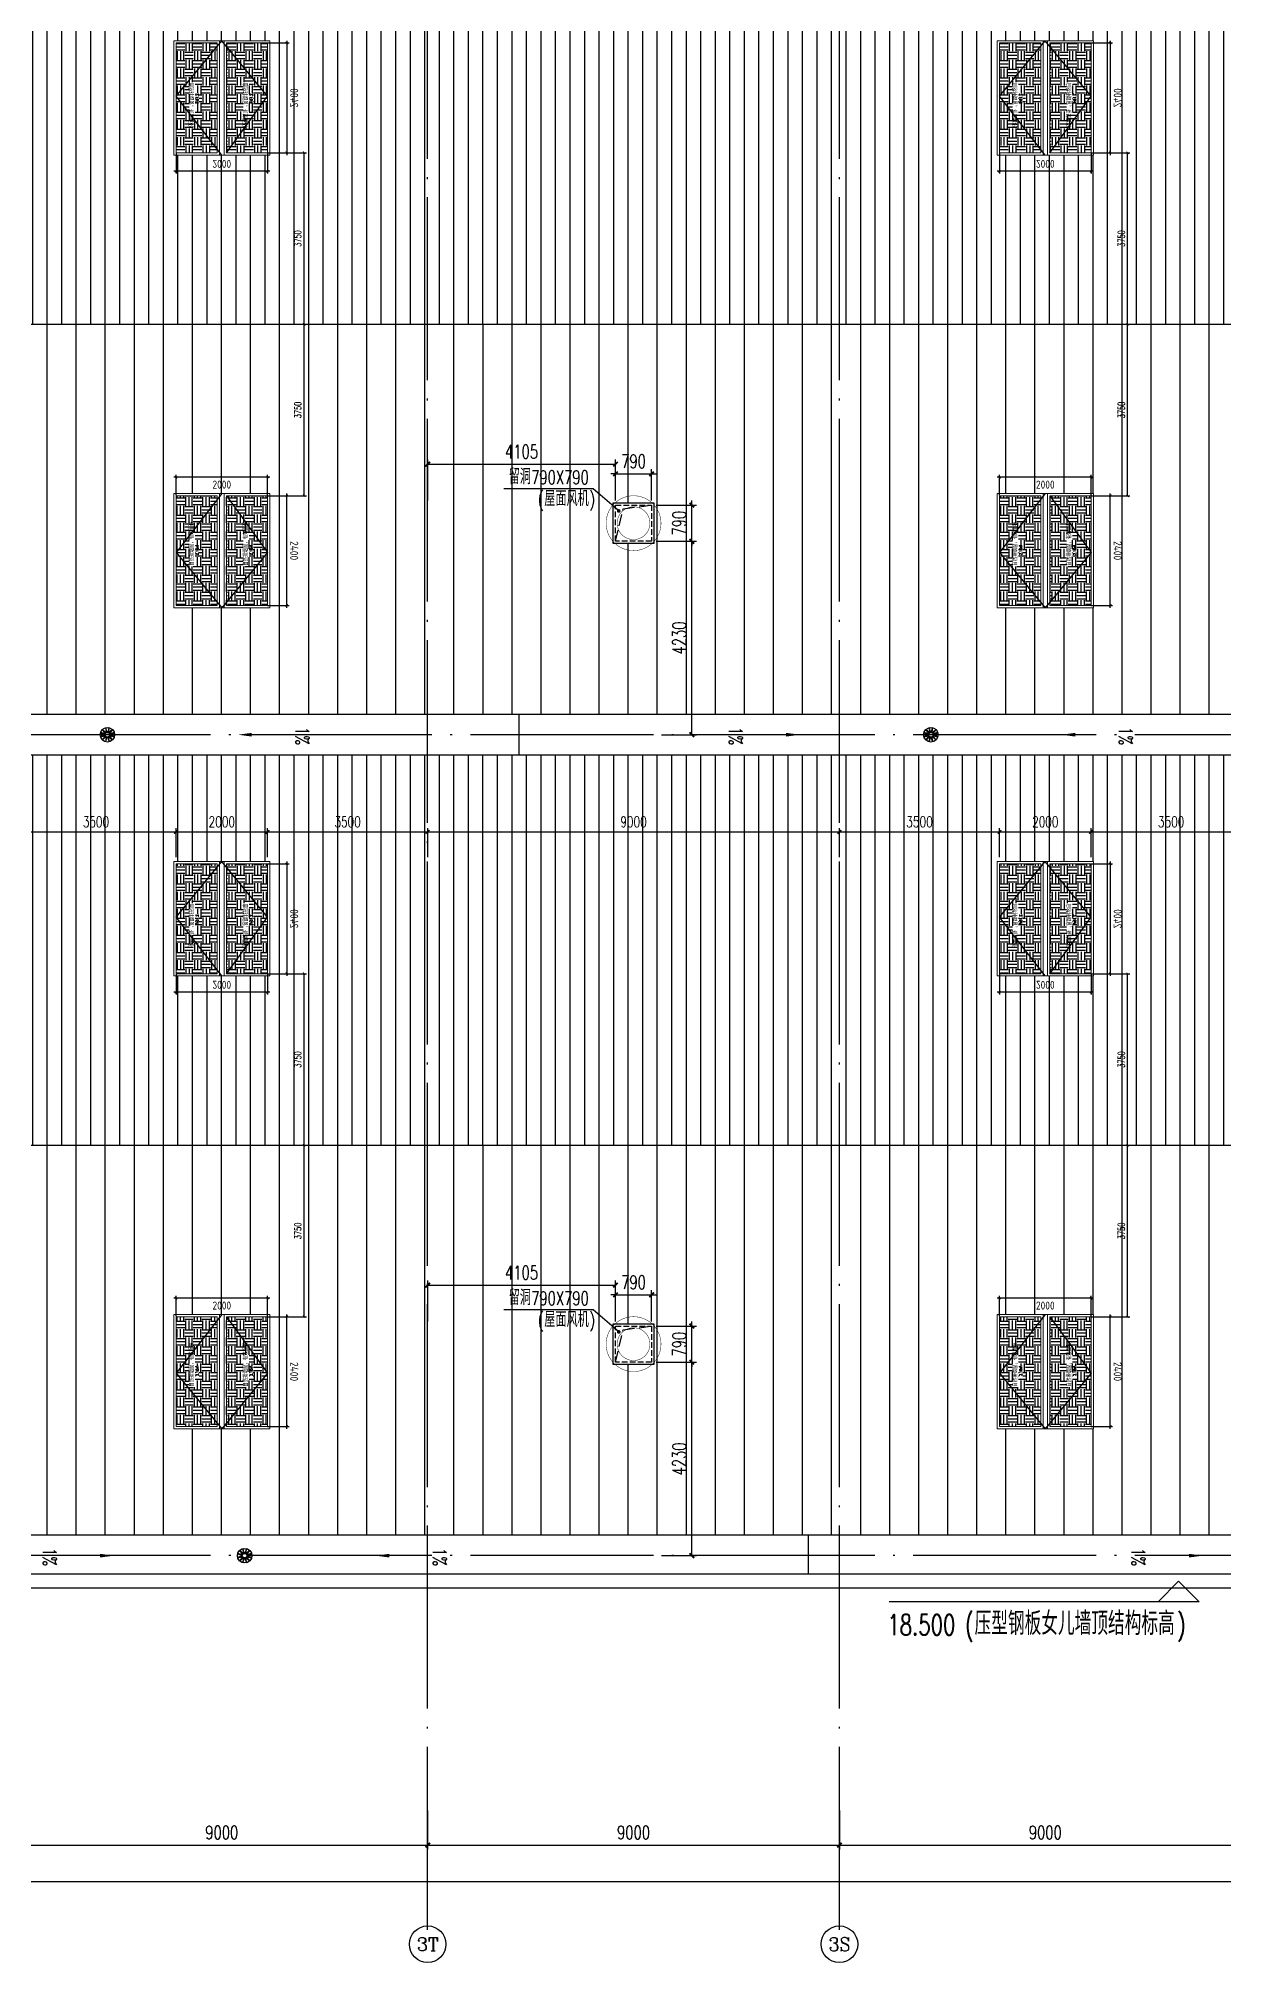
# Model space of a CAD drawing. Extents: x -1313754 to 847533, y 489853 to 941203.
# Drawn here: x 209640 to 235541, y 540024 to 582093 of the extents above; entities that cross this region are included whole.
import ezdxf
from ezdxf.enums import TextEntityAlignment as Align

# ---------------------------------------------------------------- set-up
doc = ezdxf.new("R2010")
doc.units = 0
doc.header["$LTSCALE"] = 1000
doc.header["$MEASUREMENT"] = 0
for name, pattern in [('DASH', [0.35, 0.25, -0.1]), ('DOTE', [2.42, 2, -0.2, 0.02, -0.2]), ('HIDDEN', [9.525, 6.35, -3.175])]:
    doc.linetypes.add(name, pattern=pattern)
doc.layers.get('Defpoints').update_dxf_attribs({"color": 210})
for name, color, linetype in [('A-AXIS-D', 1, 'Continuous'), ('A-AXIS-DOTE', 14, 'DOTE'), ('A-AXIS-DP', 126, 'Continuous'), ('A-AXIS-SYMB', 3, 'Continuous'), ('A-DRAIN', 142, 'Continuous'), ('A-HATCH-2', 251, 'Continuous'), ('A-LIN-V', 9, 'Continuous'), ('A-SFCE', 30, 'Continuous'), ('A-WINDOW', 140, 'Continuous'), ('AS-COLN', 6, 'Continuous'), ('AS-WALL', 40, 'Continuous'), ('AS-结构边线层', 200, 'Continuous'), ('DIM_SYMB', 3, 'Continuous'), ('PUB_TEXT', 7, 'Continuous'), ('SPACE', 7, 'Continuous'), ('SPACE_HATCH', 8, 'Continuous'), ('参考线', 8, 'Continuous'), ('外框', 1, 'HIDDEN'), ('文本', 4, 'Continuous'), ('暖通', 7, 'Continuous'), ('虹吸雨水斗', 6, 'Continuous')]:
    doc.layers.add(name, color=color, linetype=linetype)
doc.layers.add('A-加建区域', color=47, linetype='Continuous', plot=False)
doc.layers.add('成型线', color=3, linetype='Continuous', lineweight=18)
doc.styles.add('_TCH_AXIS', font='COMPLEX', dxfattribs={"bigfont": 'GBCBIG'})
doc.styles.add('_TCH_DIM', font='SIMPLEX', dxfattribs={"bigfont": 'GBCBIG'})
doc.styles.add('_TCH_DIM_T3', font='SIMPLEX', dxfattribs={"width": 0.705882, "bigfont": 'GBCBIG'})
doc.styles.add('_TCH_SPACE', font='SIMPLEX', dxfattribs={"height": 5, "bigfont": 'GBCBIG'})
doc.styles.get("Standard").update_dxf_attribs({"font": 'gbenor.shx', "bigfont": 'gbcbig.shx'})
doc.dimstyles.new('_TCH_ARCH&&100', dxfattribs={"dimtxt": 297.5, "dimasz": 100, "dimexe": 100, "dimexo": 100, "dimgap": 126.25, "dimtad": 1, "dimdec": 0, "dimzin": 0, "dimdsep": 46, "dimtxsty": '_TCH_DIM_T3', "dimblk": 'ARCHTICK', "dimcen": 0.09, "dimclrt": 7, "dimazin": 2, "dimtfac": 1, "dimtdec": 0, "dimtix": 1, "dimtmove": 2, "dimatfit": 3, "dimfxl": 0, "dimtolj": 1, "dimtzin": 0, "dimarcsym": 0})
doc.dimstyles.new('_TCH_ARCH&&50', dxfattribs={"dimtxt": 148.75, "dimasz": 50, "dimexe": 50, "dimexo": 50, "dimgap": 63.125, "dimtad": 1, "dimdec": 0, "dimzin": 0, "dimdsep": 46, "dimtxsty": '_TCH_DIM_T3', "dimblk": 'ARCHTICK', "dimcen": 0.09, "dimclrt": 7, "dimazin": 2, "dimtfac": 1, "dimtdec": 0, "dimtix": 1, "dimtmove": 2, "dimatfit": 3, "dimfxl": 0, "dimtolj": 1, "dimtzin": 0, "dimarcsym": 0})
doc.dimstyles.new('_TCH_ARCH&&80', dxfattribs={"dimtxt": 238, "dimasz": 80, "dimexe": 80, "dimexo": 80, "dimgap": 101, "dimtad": 1, "dimdec": 0, "dimzin": 0, "dimdsep": 46, "dimtxsty": '_TCH_DIM_T3', "dimblk": 'ARCHTICK', "dimcen": 0.09, "dimclrt": 7, "dimazin": 2, "dimtfac": 1, "dimtdec": 0, "dimtix": 1, "dimtmove": 2, "dimatfit": 3, "dimfxl": 0, "dimtolj": 1, "dimtzin": 0, "dimarcsym": 0})
pattern_1 = [(90, (-500100, 0), (-635, 0), [])]
pattern_2 = [(90, (-500100, 0), (-317.5, 0), [])]
pattern_3 = [(0, (0, 0), (187.5, 187.5), [187.5, -187.5]), (0, (0, 70.31), (187.5, 187.5), [187.5, -187.5]), (0, (0, 140.62), (187.5, 187.5), [187.5, -187.5]), (90, (23.44, 164.06), (-187.5, 187.5), [187.5, -187.5]), (90, (93.75, 164.06), (-187.5, 187.5), [187.5, -187.5]), (90, (164.06, 164.06), (-187.5, 187.5), [187.5, -187.5])]

# ---------------------------------------------------------------- blocks, each defined once
blk = doc.blocks.new('rrrrrrrrrrrrrrrrrrrrr')
at = {"layer": 'A-HATCH-2'}
h = blk.add_hatch(dxfattribs=at)
h.set_pattern_fill('ANSI31', color=256, scale=200, angle=45)
h.set_pattern_definition(pattern_2)
h.paths.add_polyline_path([(-266220, 575845), (-133684.3, 575845), (-128454.2, 575845), (-128454.2, 584370), (-307291.3, 584370), (-310057.3, 575845), (-299145.1, 575845)])
h = blk.add_hatch(dxfattribs=at)
h.set_pattern_fill('ANSI31', color=256, scale=400, angle=45)
h.set_pattern_definition(pattern_1)
h.paths.add_polyline_path([(-266220, 575845), (-133684.3, 575845), (-128454.2, 575845), (-128454.2, 567320), (-313254.2, 567335.8), (-312823.4, 567320), (-310057.3, 575845), (-278850, 575845)])
h = blk.add_hatch(dxfattribs=at)
h.set_pattern_fill('ANSI31', color=256, scale=200, angle=45)
h.set_pattern_definition(pattern_2)
h.paths.add_polyline_path([(-313254.2, 565520), (-313554.2, 565520), (-313554.2, 557895), (-299145.1, 557895), (-266220, 557895), (-133684.3, 557895), (-128454.2, 557895), (-128454.2, 566420), (-313254.2, 566420)])
h = blk.add_hatch(dxfattribs=at)
h.set_pattern_fill('ANSI31', color=256, scale=400, angle=45)
h.set_pattern_definition(pattern_1)
h.paths.add_polyline_path([(-266220, 557895), (-133684.3, 557895), (-128454.2, 557895), (-128454.2, 549370), (-313554.2, 549370), (-313554.2, 557895), (-278850, 557895)])
at = {"layer": 'A-AXIS-SYMB'}
for p, q in [((-265540, 548360), (-265990, 547910)), ((-265540, 548360), (-265090, 547910)), ((-265090, 547910), (-271870, 547910))]:
    blk.add_line(p, q, dxfattribs=at)
at = {"layer": 'A-LIN-V'}
for points in [[(-307291.3, 584370), (-312823.4, 567320), (-128454.2, 567320)], [(-128454.2, 566420), (-313254.2, 566420)], [(-128454.2, 549370), (-313554.2, 549370)]]:
    blk.add_lwpolyline(points, dxfattribs=at)
at = {"layer": 'A-SFCE'}
for points in [[(-313554.2, 564570), (-313554.2, 548519.9), (-128454.2, 548519.9), (-128454.2, 621119.9), (-296103.2, 621120), (-313554.2, 567335.8), (-313554.2, 566670), (-313254.2, 566670)], [(-310793.3, 575845), (-128454.2, 575845)], [(-313254.2, 564870), (-313854.2, 564870), (-313854.2, 548219.9), (-128154.2, 548219.9)], [(-313554.2, 557895), (-128454.2, 557895)]]:
    blk.add_lwpolyline(points, dxfattribs=at)
at = {"layer": 'PUB_TEXT', "style": '_TCH_DIM'}
blk.add_text('压型钢板女儿墙顶结构标高', height=506.383, dxfattribs=at).set_placement((-270000, 547185))
at = {"layer": 'PUB_TEXT', "style": '_TCH_DIM', "width": 0.705882}
for s, height, p in [('18.500', 446.25, (-271905, 547185)), ('(', 446.2, (-270210, 547185)), (')', 446.2, (-265576.6, 547185))]:
    blk.add_text(s, height=height, dxfattribs=at).set_placement(p)
blk = doc.blocks.new('_ArchTick')
at = {"color": 0, "linetype": 'ByBlock', "const_width": 0.4}
blk.add_lwpolyline([(-0.5, -0.5), (0.5, 0.5)], dxfattribs=at)
blk = doc.blocks.new('44')
at = {"layer": 'A-AXIS-DP', "color": 1}
for p, q in [((280302, 745270), (280302, 747370)), ((277446, 744900), (279946, 744900))]:
    blk.add_line(p, q, dxfattribs=at)
for p, xscale, yscale, zscale, rotation in [((280302, 747320), -50.00000000000003, 50.00000000000003, 50.00000000000001, 270), ((280302, 745320), -50.00000000000001, 50.00000000000001, 50.00000000000001, 90), ((279896, 744900), -50, 50, 50, 180)]:
    blk.add_blockref('_ArchTick', p, dxfattribs=dict(at, xscale=xscale, yscale=yscale, zscale=zscale, rotation=rotation))
at = {"layer": 'A-AXIS-DP', "color": 1, "xscale": -50, "yscale": 50, "zscale": 50}
blk.add_blockref('_ArchTick', (277496, 744900), dxfattribs=at)
at = {"layer": 'A-AXIS-DP', "color": 1, "insert": (278696, 744737), "char_height": 175, "attachment_point": 5, "rotation": 180}
blk.add_mtext('\\A1;2400', dxfattribs=at)
blk.add_wipeout([(277446, 745270), (279946, 745270), (279946, 747370), (277446, 747370)]).dxf.layer = '参考线'
at = {"layer": 'SPACE_HATCH'}
h = blk.add_hatch(dxfattribs=at)
h.set_pattern_fill('土壤', color=1, scale=50, style=0)
h.set_pattern_definition(pattern_3)
h.paths.add_polyline_path([(277496, 746420), (279896, 746420), (279896, 747320), (277496, 747320)])
h.paths.add_polyline_path([(278352, 746904), (279057, 746904), (279057, 747034), (278352, 747034)])
h.paths.add_polyline_path([(278591, 746811), (278817, 746811), (278817, 746895), (278591, 746895)])
h = blk.add_hatch(dxfattribs=at)
h.set_pattern_fill('土壤', color=1, scale=50, style=0)
h.set_pattern_definition(pattern_3)
h.paths.add_polyline_path([(277496, 746220), (279896, 746220), (279896, 745320), (277496, 745320)])
h.paths.add_polyline_path([(278352, 745724), (279057, 745724), (279057, 745854), (278352, 745854)])
h.paths.add_polyline_path([(278591, 745631), (278817, 745631), (278817, 745715), (278591, 745715)])
at = {"layer": 'A-AXIS-DP', "color": 1}
for p, q in [((279906, 747320), (280352, 747320)), ((277496, 745320), (277496, 744850)), ((279896, 745320), (279896, 744850)), ((279906, 745320), (280352, 745320))]:
    blk.add_line(p, q, dxfattribs=at)
at = {"layer": '外框'}
for points in [[(279946, 746320), (278658, 747320), (277446, 746320)], [(279896, 746220), (278658, 745320), (277446, 746320)]]:
    blk.add_lwpolyline(points, dxfattribs=at)
at = {"layer": '成型线'}
for p, q in [((279946, 745270), (279946, 747370)), ((277446, 746370), (279946, 746370)), ((277496, 746420), (279896, 746420)), ((277446, 746270), (279946, 746270)), ((277496, 746220), (279896, 746220))]:
    blk.add_line(p, q, dxfattribs=at)
for points in [[(279946, 745270), (277446, 745270), (277446, 747370), (279946, 747370)], [(277496, 746420), (277496, 747320), (279896, 747320), (279896, 746420)], [(279896, 746220), (279896, 745320), (277496, 745320), (277496, 746220)]]:
    blk.add_lwpolyline(points, dxfattribs=at)
at = {"layer": 'A-AXIS-DP', "color": 1, "insert": (280139, 746320), "char_height": 175, "attachment_point": 5, "rotation": 270}
blk.add_mtext('\\A1;2000', dxfattribs=at)
at = {"layer": 'SPACE', "color": 1, "style": '_TCH_SPACE'}
for p in [(278365, 746930), (278365, 745750)]:
    blk.add_text('自然排烟窗，有效面积', height=96.5, dxfattribs=at).set_placement(p)
at = {"layer": 'SPACE', "color": 1, "style": '_TCH_SPACE', "width": 0.705882}
for s, height, p in [('2.16m', 59.5, (278600, 746828)), ('2', 29.8, (278792, 746863)), ('2.16m', 59.5, (278600, 745648)), ('2', 29.8, (278792, 745683))]:
    blk.add_text(s, height=height, dxfattribs=at).set_placement(p)
blk = doc.blocks.new('*D2538')
at = {"layer": 'A-WINDOW', "color": 0, "lineweight": -2}
for p, q in [((367696, 714320), (368446, 714320)), ((368396, 710570), (368396, 714320)), ((367696, 710570), (368446, 710570))]:
    blk.add_line(p, q, dxfattribs=at)
at = {"layer": 'Defpoints', "color": 0}
for p in [(367646, 714320), (368396, 714320), (367646, 710570)]:
    blk.add_point(p, dxfattribs=at)
at = {"layer": 'A-WINDOW', "color": 0, "lineweight": -2, "xscale": 50, "yscale": 50, "zscale": 50}
for p, rotation in [((368396, 714320), 90), ((368396, 710570), 270)]:
    blk.add_blockref('_ArchTick', p, dxfattribs=dict(at, rotation=rotation))
at = {"layer": 'A-WINDOW', "color": 7, "insert": (368258, 712445), "char_height": 148.8, "attachment_point": 5, "rotation": 90, "style": '_TCH_DIM_T3'}
blk.add_mtext('\\A1;3750', dxfattribs=at)
blk = doc.blocks.new('*D2539')
at = {"layer": 'A-WINDOW', "color": 0, "lineweight": -2}
for p, q in [((367696, 718070), (368446, 718070)), ((368396, 714320), (368396, 718070)), ((367696, 714320), (368446, 714320))]:
    blk.add_line(p, q, dxfattribs=at)
at = {"layer": 'Defpoints', "color": 0}
for p in [(367646, 718070), (368396, 718070), (367646, 714320)]:
    blk.add_point(p, dxfattribs=at)
at = {"layer": 'A-WINDOW', "color": 0, "lineweight": -2, "xscale": 50, "yscale": 50, "zscale": 50}
for p, rotation in [((368396, 718070), 90), ((368396, 714320), 270)]:
    blk.add_blockref('_ArchTick', p, dxfattribs=dict(at, rotation=rotation))
at = {"layer": 'A-WINDOW', "color": 7, "insert": (368258, 716195), "char_height": 148.8, "attachment_point": 5, "rotation": 90, "style": '_TCH_DIM_T3'}
blk.add_mtext('\\A1;3750', dxfattribs=at)
blk = doc.blocks.new('*D1965')
at = {"layer": 'A-AXIS-DP', "color": 0, "lineweight": -2}
for p, q in [((209146, 564191), (209146, 564825)), ((209146, 564745), (212646, 564745)), ((212646, 564191), (212646, 564825))]:
    blk.add_line(p, q, dxfattribs=at)
at = {"layer": 'Defpoints', "color": 0}
for p in [(212646, 564745), (209146, 564111), (212646, 564111)]:
    blk.add_point(p, dxfattribs=at)
at = {"layer": 'A-AXIS-DP', "color": 0, "lineweight": -2, "xscale": 80, "yscale": 80, "zscale": 80, "rotation": 180}
blk.add_blockref('_ArchTick', (209146, 564745), dxfattribs=at)
at = {"layer": 'A-AXIS-DP', "color": 0, "lineweight": -2, "xscale": 80, "yscale": 80, "zscale": 80}
blk.add_blockref('_ArchTick', (212646, 564745), dxfattribs=at)
at = {"layer": 'A-AXIS-DP', "color": 7, "insert": (210896, 564965), "char_height": 238, "attachment_point": 5, "style": '_TCH_DIM_T3'}
blk.add_mtext('\\A1;3500', dxfattribs=at)
blk = doc.blocks.new('*D1966')
at = {"layer": 'A-AXIS-DP', "color": 0, "lineweight": -2}
for p, q in [((212646, 564191), (212646, 564825)), ((212646, 564745), (214646, 564745)), ((214646, 564191), (214646, 564825))]:
    blk.add_line(p, q, dxfattribs=at)
at = {"layer": 'Defpoints', "color": 0}
for p in [(214646, 564745), (212646, 564111), (214646, 564111)]:
    blk.add_point(p, dxfattribs=at)
at = {"layer": 'A-AXIS-DP', "color": 0, "lineweight": -2, "xscale": 80, "yscale": 80, "zscale": 80, "rotation": 180}
blk.add_blockref('_ArchTick', (212646, 564745), dxfattribs=at)
at = {"layer": 'A-AXIS-DP', "color": 0, "lineweight": -2, "xscale": 80, "yscale": 80, "zscale": 80}
blk.add_blockref('_ArchTick', (214646, 564745), dxfattribs=at)
at = {"layer": 'A-AXIS-DP', "color": 7, "insert": (213646, 564965), "char_height": 238, "attachment_point": 5, "style": '_TCH_DIM_T3'}
blk.add_mtext('\\A1;2000', dxfattribs=at)
blk = doc.blocks.new('*D1967')
at = {"layer": 'A-AXIS-DP', "color": 0, "lineweight": -2}
for p, q in [((214646, 564191), (214646, 564825)), ((214646, 564745), (218146, 564745)), ((218146, 564191), (218146, 564825))]:
    blk.add_line(p, q, dxfattribs=at)
at = {"layer": 'Defpoints', "color": 0}
for p in [(218146, 564745), (214646, 564111), (218146, 564111)]:
    blk.add_point(p, dxfattribs=at)
at = {"layer": 'A-AXIS-DP', "color": 0, "lineweight": -2, "xscale": 80, "yscale": 80, "zscale": 80, "rotation": 180}
blk.add_blockref('_ArchTick', (214646, 564745), dxfattribs=at)
at = {"layer": 'A-AXIS-DP', "color": 0, "lineweight": -2, "xscale": 80, "yscale": 80, "zscale": 80}
blk.add_blockref('_ArchTick', (218146, 564745), dxfattribs=at)
at = {"layer": 'A-AXIS-DP', "color": 7, "insert": (216396, 564965), "char_height": 238, "attachment_point": 5, "style": '_TCH_DIM_T3'}
blk.add_mtext('\\A1;3500', dxfattribs=at)
blk = doc.blocks.new('*D1968')
at = {"layer": 'A-AXIS-DP', "color": 0, "lineweight": -2}
for p, q in [((218146, 564191), (218146, 564825)), ((218146, 564745), (227146, 564745)), ((227146, 564191), (227146, 564825))]:
    blk.add_line(p, q, dxfattribs=at)
at = {"layer": 'Defpoints', "color": 0}
for p in [(227146, 564745), (218146, 564111), (227146, 564111)]:
    blk.add_point(p, dxfattribs=at)
at = {"layer": 'A-AXIS-DP', "color": 0, "lineweight": -2, "xscale": 80, "yscale": 80, "zscale": 80, "rotation": 180}
blk.add_blockref('_ArchTick', (218146, 564745), dxfattribs=at)
at = {"layer": 'A-AXIS-DP', "color": 0, "lineweight": -2, "xscale": 80, "yscale": 80, "zscale": 80}
blk.add_blockref('_ArchTick', (227146, 564745), dxfattribs=at)
at = {"layer": 'A-AXIS-DP', "color": 7, "insert": (222646, 564965), "char_height": 238, "attachment_point": 5, "style": '_TCH_DIM_T3'}
blk.add_mtext('\\A1;9000', dxfattribs=at)
blk = doc.blocks.new('*D1969')
at = {"layer": 'A-AXIS-DP', "color": 0, "lineweight": -2}
for p, q in [((227146, 564191), (227146, 564825)), ((227146, 564745), (230646, 564745)), ((230646, 564191), (230646, 564825))]:
    blk.add_line(p, q, dxfattribs=at)
at = {"layer": 'Defpoints', "color": 0}
for p in [(230646, 564745), (227146, 564111), (230646, 564111)]:
    blk.add_point(p, dxfattribs=at)
at = {"layer": 'A-AXIS-DP', "color": 0, "lineweight": -2, "xscale": 80, "yscale": 80, "zscale": 80, "rotation": 180}
blk.add_blockref('_ArchTick', (227146, 564745), dxfattribs=at)
at = {"layer": 'A-AXIS-DP', "color": 0, "lineweight": -2, "xscale": 80, "yscale": 80, "zscale": 80}
blk.add_blockref('_ArchTick', (230646, 564745), dxfattribs=at)
at = {"layer": 'A-AXIS-DP', "color": 7, "insert": (228896, 564965), "char_height": 238, "attachment_point": 5, "style": '_TCH_DIM_T3'}
blk.add_mtext('\\A1;3500', dxfattribs=at)
blk = doc.blocks.new('*D1970')
at = {"layer": 'A-AXIS-DP', "color": 0, "lineweight": -2}
for p, q in [((230646, 564191), (230646, 564825)), ((230646, 564745), (232646, 564745)), ((232646, 564191), (232646, 564825))]:
    blk.add_line(p, q, dxfattribs=at)
at = {"layer": 'Defpoints', "color": 0}
for p in [(232646, 564745), (230646, 564111), (232646, 564111)]:
    blk.add_point(p, dxfattribs=at)
at = {"layer": 'A-AXIS-DP', "color": 0, "lineweight": -2, "xscale": 80, "yscale": 80, "zscale": 80, "rotation": 180}
blk.add_blockref('_ArchTick', (230646, 564745), dxfattribs=at)
at = {"layer": 'A-AXIS-DP', "color": 0, "lineweight": -2, "xscale": 80, "yscale": 80, "zscale": 80}
blk.add_blockref('_ArchTick', (232646, 564745), dxfattribs=at)
at = {"layer": 'A-AXIS-DP', "color": 7, "insert": (231646, 564965), "char_height": 238, "attachment_point": 5, "style": '_TCH_DIM_T3'}
blk.add_mtext('\\A1;2000', dxfattribs=at)
blk = doc.blocks.new('*D1971')
at = {"layer": 'A-AXIS-DP', "color": 0, "lineweight": -2}
for p, q in [((232646, 564191), (232646, 564825)), ((232646, 564745), (236146, 564745)), ((236146, 564191), (236146, 564825))]:
    blk.add_line(p, q, dxfattribs=at)
at = {"layer": 'Defpoints', "color": 0}
for p in [(236146, 564745), (232646, 564111), (236146, 564111)]:
    blk.add_point(p, dxfattribs=at)
at = {"layer": 'A-AXIS-DP', "color": 0, "lineweight": -2, "xscale": 80, "yscale": 80, "zscale": 80, "rotation": 180}
blk.add_blockref('_ArchTick', (232646, 564745), dxfattribs=at)
at = {"layer": 'A-AXIS-DP', "color": 0, "lineweight": -2, "xscale": 80, "yscale": 80, "zscale": 80}
blk.add_blockref('_ArchTick', (236146, 564745), dxfattribs=at)
at = {"layer": 'A-AXIS-DP', "color": 7, "insert": (234396, 564965), "char_height": 238, "attachment_point": 5, "style": '_TCH_DIM_T3'}
blk.add_mtext('\\A1;3500', dxfattribs=at)
blk = doc.blocks.new('*D1265')
at = {"layer": 'A-AXIS-D', "color": 0, "lineweight": -2}
for p, q in [((-70118, -261470), (-70118, -262328)), ((-61118, -261470), (-61118, -262328)), ((-70118, -262228), (-61118, -262228))]:
    blk.add_line(p, q, dxfattribs=at)
at = {"layer": 'Defpoints', "color": 0}
for p in [(-70118, -261370), (-61118, -261370), (-61118, -262228)]:
    blk.add_point(p, dxfattribs=at)
at = {"layer": 'A-AXIS-D', "color": 0, "lineweight": -2, "xscale": 100, "yscale": 100, "zscale": 100, "rotation": 180}
blk.add_blockref('_ArchTick', (-70118, -262228), dxfattribs=at)
at = {"layer": 'A-AXIS-D', "color": 0, "lineweight": -2, "xscale": 100, "yscale": 100, "zscale": 100}
blk.add_blockref('_ArchTick', (-61118, -262228), dxfattribs=at)
at = {"layer": 'A-AXIS-D', "color": 7, "insert": (-65618, -261953), "char_height": 297.5, "attachment_point": 5, "style": '_TCH_DIM_T3'}
blk.add_mtext('\\A1;9000', dxfattribs=at)
blk = doc.blocks.new('*D1266')
at = {"layer": 'A-AXIS-D', "color": 0, "lineweight": -2}
for p, q in [((-61118, -261470), (-61118, -262328)), ((-52118, -261470), (-52118, -262328)), ((-61118, -262228), (-52118, -262228))]:
    blk.add_line(p, q, dxfattribs=at)
at = {"layer": 'Defpoints', "color": 0}
for p in [(-61118, -261370), (-52118, -261370), (-52118, -262228)]:
    blk.add_point(p, dxfattribs=at)
at = {"layer": 'A-AXIS-D', "color": 0, "lineweight": -2, "xscale": 100, "yscale": 100, "zscale": 100, "rotation": 180}
blk.add_blockref('_ArchTick', (-61118, -262228), dxfattribs=at)
at = {"layer": 'A-AXIS-D', "color": 0, "lineweight": -2, "xscale": 100, "yscale": 100, "zscale": 100}
blk.add_blockref('_ArchTick', (-52118, -262228), dxfattribs=at)
at = {"layer": 'A-AXIS-D', "color": 7, "insert": (-56618, -261953), "char_height": 297.5, "attachment_point": 5, "style": '_TCH_DIM_T3'}
blk.add_mtext('\\A1;9000', dxfattribs=at)
blk = doc.blocks.new('*D1267')
at = {"layer": 'A-AXIS-D', "color": 0, "lineweight": -2}
for p, q in [((-52118, -261470), (-52118, -262328)), ((-43118, -261470), (-43118, -262328)), ((-52118, -262228), (-43118, -262228))]:
    blk.add_line(p, q, dxfattribs=at)
at = {"layer": 'Defpoints', "color": 0}
for p in [(-52118, -261370), (-43118, -261370), (-43118, -262228)]:
    blk.add_point(p, dxfattribs=at)
at = {"layer": 'A-AXIS-D', "color": 0, "lineweight": -2, "xscale": 100, "yscale": 100, "zscale": 100, "rotation": 180}
blk.add_blockref('_ArchTick', (-52118, -262228), dxfattribs=at)
at = {"layer": 'A-AXIS-D', "color": 0, "lineweight": -2, "xscale": 100, "yscale": 100, "zscale": 100}
blk.add_blockref('_ArchTick', (-43118, -262228), dxfattribs=at)
at = {"layer": 'A-AXIS-D', "color": 7, "insert": (-47618, -261953), "char_height": 297.5, "attachment_point": 5, "style": '_TCH_DIM_T3'}
blk.add_mtext('\\A1;9000', dxfattribs=at)
blk = doc.blocks.new('*D1408')
at = {"layer": 'A-AXIS-D', "color": 0, "lineweight": -2}
for p, q in [((-93018, -261570), (-93018, -263128)), ((92682, -261570), (92682, -263128)), ((-93018, -263028), (92682, -263028))]:
    blk.add_line(p, q, dxfattribs=at)
at = {"layer": 'Defpoints', "color": 0}
for p in [(-93018, -261470), (92682, -261470), (92682, -263028)]:
    blk.add_point(p, dxfattribs=at)
at = {"layer": 'A-AXIS-D', "color": 0, "lineweight": -2, "xscale": 100, "yscale": 100, "zscale": 100, "rotation": 180}
blk.add_blockref('_ArchTick', (-93018, -263028), dxfattribs=at)
at = {"layer": 'A-AXIS-D', "color": 0, "lineweight": -2, "xscale": 100, "yscale": 100, "zscale": 100}
blk.add_blockref('_ArchTick', (92682, -263028), dxfattribs=at)
at = {"layer": 'A-AXIS-D', "color": 7, "insert": (-168, -262753), "char_height": 297.5, "attachment_point": 5, "style": '_TCH_DIM_T3'}
blk.add_mtext('\\A1;185700', dxfattribs=at)
blk = doc.blocks.new('*D138')
at = {"layer": 'A-AXIS-DP', "color": 0, "lineweight": -2}
for p, q in [((-1274, 395), (-1274, 495)), ((-495, 395), (-1374, 395)), ((-1274, 395), (-1274, -395)), ((-495, -395), (-1374, -395)), ((-1274, -395), (-1274, -495))]:
    blk.add_line(p, q, dxfattribs=at)
at = {"layer": 'Defpoints', "color": 0}
for p in [(-395, 395), (-1274, -395), (-395, -395)]:
    blk.add_point(p, dxfattribs=at)
at = {"layer": 'A-AXIS-DP', "color": 0, "lineweight": -2, "xscale": 100, "yscale": 100, "zscale": 100}
for p, rotation in [((-1274, 395), 270), ((-1274, -395), 90)]:
    blk.add_blockref('_ArchTick', p, dxfattribs=dict(at, rotation=rotation))
at = {"layer": 'A-AXIS-DP', "color": 7, "insert": (-999, 0), "char_height": 297.5, "attachment_point": 5, "rotation": 270, "style": '_TCH_DIM_T3'}
blk.add_mtext('\\A1;790', dxfattribs=at)
blk = doc.blocks.new('*D139')
at = {"layer": 'A-AXIS-DP', "color": 0, "lineweight": -2}
for p, q in [((-395, -495), (-395, -1178)), ((395, -495), (395, -1178)), ((-395, -1078), (-495, -1078)), ((395, -1078), (-395, -1078)), ((395, -1078), (495, -1078))]:
    blk.add_line(p, q, dxfattribs=at)
at = {"layer": 'Defpoints', "color": 0}
for p in [(-395, -395), (395, -395), (-395, -1078)]:
    blk.add_point(p, dxfattribs=at)
at = {"layer": 'A-AXIS-DP', "color": 0, "lineweight": -2, "xscale": 100, "yscale": 100, "zscale": 100}
blk.add_blockref('_ArchTick', (-395, -1078), dxfattribs=at)
at = {"layer": 'A-AXIS-DP', "color": 0, "lineweight": -2, "xscale": 100, "yscale": 100, "zscale": 100, "rotation": 180}
blk.add_blockref('_ArchTick', (395, -1078), dxfattribs=at)
at = {"layer": 'A-AXIS-DP', "color": 7, "insert": (0, -1353), "char_height": 297.5, "attachment_point": 5, "rotation": 180, "style": '_TCH_DIM_T3'}
blk.add_mtext('\\A1;790', dxfattribs=at)
blk = doc.blocks.new('*D2398')
at = {"layer": 'A-AXIS-DP', "color": 0, "lineweight": -2}
for p, q in [((223255, 571100), (224020, 571100)), ((223920, 566870), (223920, 571100)), ((223255, 566870), (224020, 566870))]:
    blk.add_line(p, q, dxfattribs=at)
at = {"layer": 'Defpoints', "color": 0}
for p in [(223155, 571100), (223920, 571100), (223155, 566870)]:
    blk.add_point(p, dxfattribs=at)
at = {"layer": 'A-AXIS-DP', "color": 0, "lineweight": -2, "xscale": 100, "yscale": 100, "zscale": 100}
for p, rotation in [((223920, 571100), 90), ((223920, 566870), 270)]:
    blk.add_blockref('_ArchTick', p, dxfattribs=dict(at, rotation=rotation))
at = {"layer": 'A-AXIS-DP', "color": 7, "insert": (223645, 568985), "char_height": 297.5, "attachment_point": 5, "rotation": 90, "style": '_TCH_DIM_T3'}
blk.add_mtext('\\A1;4230', dxfattribs=at)
blk = doc.blocks.new('*D2426')
at = {"layer": 'A-AXIS-DP', "color": 0, "lineweight": -2}
for p, q in [((223255, 553150), (224020, 553150)), ((223920, 548920), (223920, 553150)), ((223255, 548920), (224020, 548920))]:
    blk.add_line(p, q, dxfattribs=at)
at = {"layer": 'Defpoints', "color": 0}
for p in [(223155, 553150), (223920, 553150), (223155, 548920)]:
    blk.add_point(p, dxfattribs=at)
at = {"layer": 'A-AXIS-DP', "color": 0, "lineweight": -2, "xscale": 100, "yscale": 100, "zscale": 100}
for p, rotation in [((223920, 553150), 90), ((223920, 548920), 270)]:
    blk.add_blockref('_ArchTick', p, dxfattribs=dict(at, rotation=rotation))
at = {"layer": 'A-AXIS-DP', "color": 7, "insert": (223645, 551035), "char_height": 297.5, "attachment_point": 5, "rotation": 90, "style": '_TCH_DIM_T3'}
blk.add_mtext('\\A1;4230', dxfattribs=at)
blk = doc.blocks.new('*D2522')
at = {"layer": 'A-AXIS-DP', "color": 0, "lineweight": -2}
for p, q in [((218146, 554040), (218146, 554935)), ((222251, 554040), (222251, 554935)), ((218146, 554835), (222251, 554835))]:
    blk.add_line(p, q, dxfattribs=at)
at = {"layer": 'Defpoints', "color": 0}
for p in [(222251, 554835), (218146, 553940), (222251, 553940)]:
    blk.add_point(p, dxfattribs=at)
at = {"layer": 'A-AXIS-DP', "color": 0, "lineweight": -2, "xscale": 100, "yscale": 100, "zscale": 100, "rotation": 180}
blk.add_blockref('_ArchTick', (218146, 554835), dxfattribs=at)
at = {"layer": 'A-AXIS-DP', "color": 0, "lineweight": -2, "xscale": 100, "yscale": 100, "zscale": 100}
blk.add_blockref('_ArchTick', (222251, 554835), dxfattribs=at)
at = {"layer": 'A-AXIS-DP', "color": 7, "insert": (220198, 555110), "char_height": 297.5, "attachment_point": 5, "style": '_TCH_DIM_T3'}
blk.add_mtext('\\A1;4105', dxfattribs=at)
blk = doc.blocks.new('*D2523')
at = {"layer": 'A-AXIS-DP', "color": 0, "lineweight": -2}
for p, q in [((218146, 571990), (218146, 572885)), ((218146, 572785), (222251, 572785)), ((222251, 571990), (222251, 572885))]:
    blk.add_line(p, q, dxfattribs=at)
at = {"layer": 'Defpoints', "color": 0}
for p in [(222251, 572785), (218146, 571890), (222251, 571890)]:
    blk.add_point(p, dxfattribs=at)
at = {"layer": 'A-AXIS-DP', "color": 0, "lineweight": -2, "xscale": 100, "yscale": 100, "zscale": 100, "rotation": 180}
blk.add_blockref('_ArchTick', (218146, 572785), dxfattribs=at)
at = {"layer": 'A-AXIS-DP', "color": 0, "lineweight": -2, "xscale": 100, "yscale": 100, "zscale": 100}
blk.add_blockref('_ArchTick', (222251, 572785), dxfattribs=at)
at = {"layer": 'A-AXIS-DP', "color": 7, "insert": (220198, 573060), "char_height": 297.5, "attachment_point": 5, "style": '_TCH_DIM_T3'}
blk.add_mtext('\\A1;4105', dxfattribs=at)
blk = doc.blocks.new('w4234233')
at = {"layer": 'A-AXIS-SYMB'}
for points in [[(355546, 826830, 0, 0, 0), (355546, 825680, 0, 80, 0), (355546, 825980, 0, 0, 0)], [(355546, 818810, 0, 0, 0), (355546, 819960, 0, 80, 0), (355546, 819660, 0, 0, 0)]]:
    blk.add_lwpolyline(points, format="xyseb", dxfattribs=at)
at = {"layer": 'PUB_TEXT', "style": '_TCH_DIM', "width": 0.705882}
for p in [(355376, 826935), (355376, 818407)]:
    blk.add_text('1%%%', height=297.5, dxfattribs=at).set_placement(p)
blk = doc.blocks.new('“奔腾”虹吸雨水斗')
at = {"layer": '虹吸雨水斗', "lineweight": 25}
for p, q in [((946944, 86685), (947028, 86658)), ((947028, 86641), (946944, 86614)), ((947032, 86673), (946946, 86692)), ((946946, 86607), (947032, 86625)), ((946982, 86753), (947040, 86688)), ((947040, 86611), (946982, 86546)), ((947052, 86699), (946987, 86758)), ((946987, 86541), (947052, 86600)), ((947048, 86793), (947066, 86707)), ((947066, 86592), (947048, 86506)), ((947082, 86711), (947055, 86795)), ((947055, 86504), (947082, 86587)), ((947125, 86795), (947098, 86711)), ((947098, 86587), (947125, 86504)), ((947114, 86707), (947132, 86793)), ((947132, 86506), (947114, 86592)), ((947194, 86758), (947128, 86699)), ((947128, 86600), (947194, 86541)), ((947140, 86688), (947199, 86753)), ((947199, 86546), (947140, 86611)), ((947234, 86692), (947148, 86673)), ((947148, 86625), (947234, 86607)), ((947152, 86658), (947236, 86685)), ((947236, 86614), (947152, 86641))]:
    blk.add_line(p, q, dxfattribs=at)
for radius in [150, 47.6]:
    blk.add_circle((947090, 86649), radius, dxfattribs=at)
for centre, start, end in [((947025, 86649), 291.6382, 68.3675), ((947034, 86682), 261.6382, 38.3675), ((947034, 86617), 321.6382, 98.3675), ((947057, 86706), 231.6382, 8.3675), ((947057, 86593), 351.6382, 128.3675), ((947090, 86715), 201.6382, 338.3675), ((947090, 86584), 21.6382, 158.3675), ((947123, 86706), 171.6382, 308.3675), ((947123, 86593), 51.6382, 188.3675), ((947147, 86682), 141.6382, 278.3675), ((947147, 86617), 81.6382, 218.3675), ((947155, 86649), 111.6382, 248.3675)]:
    blk.add_arc(centre, 8.82, start, end, dxfattribs=at)
blk = doc.blocks.new('434243')
at = {"layer": '文本', "xscale": 1.061320754715, "yscale": 1.061320754715, "zscale": 1.061320754715}
for p in [(-794021, 474907), (-776021, 474907), (-791021, 456957)]:
    blk.add_blockref('“奔腾”虹吸雨水斗', p, dxfattribs=at)
blk = doc.blocks.new('21321423')
at = {"layer": 'A-DRAIN'}
for p, q in [((220146, 566420), (220146, 567320)), ((226470, 548520), (226470, 549370))]:
    blk.add_line(p, q, dxfattribs=at)
at = {"layer": 'A-加建区域', "rotation": 270}
for p in [(-611679, 922416), (-593679, 922416), (-608674, 904466), (-584874, 904466)]:
    blk.add_blockref('w4234233', p, dxfattribs=at)
at = {"layer": '虹吸雨水斗'}
blk.add_blockref('434243', (0, 0), dxfattribs=at)
blk = doc.blocks.new('frtt')
at = {"layer": 'A-LIN-V', "xscale": -1, "rotation": 90}
blk.add_blockref('44', (1112915.9, 997965.8), dxfattribs=at)
at = {"layer": 'A-LIN-V', "rotation": 90}
blk.add_blockref('44', (1112915.9, 430674.2), dxfattribs=at)
at = {"layer": 'A-WINDOW', "color": 1}
for p1, p2, picture, middle in [((367645.9, 714320), (367645.9, 718070), '*D2539', (368258.4, 716195)), ((367645.9, 710570), (367645.9, 714320), '*D2538', (368258.4, 712445))]:
    dim = blk.add_aligned_dim(p1=p1, p2=p2, distance=-750, dimstyle='_TCH_ARCH&&50', dxfattribs=at)
    dim.commit()
    dim.dimension.update_dxf_attribs({"geometry": picture, "text_midpoint": middle})
blk = doc.blocks.new('242343243')
at = {"layer": 'A-WINDOW'}
for p in [(-152950, -138475), (-134950, -138475), (-152950, -156425), (-134950, -156425)]:
    blk.add_blockref('frtt', p, dxfattribs=at)
at = {"layer": 'A-AXIS-DP'}
dim = blk.add_aligned_dim(p1=(218145.8, 564110.7), p2=(227145.8, 564110.7), distance=634.6, dimstyle='_TCH_ARCH&&80', dxfattribs=at)
dim.commit()
dim.dimension.update_dxf_attribs({"geometry": '*D1968', "text_midpoint": (222645.8, 564965.3)})
for p1, p2, picture, middle in [((209145.8, 564110.7), (212645.9, 564110.7), '*D1965', (210895.9, 564965.3)), ((212645.9, 564110.7), (214645.9, 564110.7), '*D1966', (213645.9, 564965.3)), ((214645.9, 564110.7), (218145.8, 564110.7), '*D1967', (216395.9, 564965.3)), ((227145.8, 564110.7), (230645.9, 564110.7), '*D1969', (228895.9, 564965.3)), ((230645.9, 564110.7), (232645.9, 564110.7), '*D1970', (231645.9, 564965.3)), ((232645.9, 564110.7), (236145.8, 564110.7), '*D1971', (234395.9, 564965.3))]:
    dim = blk.add_aligned_dim(p1=p1, p2=p2, distance=634.6, dimstyle='_TCH_ARCH&&80', dxfattribs=at)
    dim.commit()
    dim.dimension.update_dxf_attribs({"geometry": picture, "text_midpoint": middle})
blk = doc.blocks.new('dote')
at = {"layer": 'A-AXIS-D'}
for centre in [(-61117.8, -264396), (-52117.8, -264396)]:
    blk.add_circle(centre, 400, dxfattribs=at)
at = {"layer": 'A-AXIS-DOTE', "ltscale": 2}
for p, q in [((-52117.8, -264080), (-52117.8, -75950)), ((-61117.8, -264080), (-61117.8, -178600)), ((98696.4, -237950), (-97273.6, -237950)), ((98696.4, -255900), (-97273.6, -255900))]:
    blk.add_line(p, q, dxfattribs=at)
at = {"layer": 'PUB_TEXT', "style": '_TCH_AXIS'}
for s, height, p, p2 in [('3T', 294.28, (-61356, -264543.2), (-60879.6, -264543.2)), ('3S', 300.65, (-52354, -264546.4), (-51881.6, -264546.4))]:
    blk.add_text(s, height=height, dxfattribs=at).set_placement(p, p2, align=Align.FIT)
at = {"layer": 'A-AXIS-D'}
for base, p1, p2, picture, middle in [((92682.2, -263027.8), (-93017.8, -261469.8), (92682.2, -261469.8), '*D1408', (-167.8, -262752.8)), ((-61117.8, -262227.8), (-70117.8, -261369.8), (-61117.8, -261369.8), '*D1265', (-65617.8, -261952.8)), ((-52117.8, -262227.8), (-61117.8, -261369.8), (-52117.8, -261369.8), '*D1266', (-56617.8, -261952.8)), ((-43117.8, -262227.8), (-52117.8, -261369.8), (-43117.8, -261369.8), '*D1267', (-47617.8, -261952.8))]:
    dim = blk.add_linear_dim(base=base, p1=p1, p2=p2, angle=0, dimstyle='_TCH_ARCH&&100', override={"dimgap": 0}, dxfattribs=at)
    dim.commit()
    dim.dimension.update_dxf_attribs({"geometry": picture, "text_midpoint": middle, "dimtype": 161})
blk = doc.blocks.new('fengji')
at = {"layer": 'DIM_SYMB'}
blk.add_line((884.2, -747.9), (2834.2, -747.9), dxfattribs=at)
at = {"layer": 'DIM_SYMB', "color": 7, "style": '_TCH_DIM', "width": 0.705882}
for s, p in [(')', (967.7, -372.9)), ('(', (2090.7, -372.9)), ('790X790', (2237.7, -852.9))]:
    blk.add_text(s, height=297.5, rotation=180, dxfattribs=at).set_placement(p)
at = {"layer": 'DIM_SYMB', "color": 7, "style": '_TCH_DIM'}
for s, p in [('屋面风机', (1950.7, -372.9)), ('留洞', (2729.2, -852.9))]:
    blk.add_text(s, height=337.59, rotation=180, dxfattribs=at).set_placement(p)
blk.add_wipeout([(-445, 445), (445, 445), (445, -445), (-445, -445)]).dxf.layer = '参考线'
at = {"layer": 'A-HATCH-2', "const_width": 10}
for points in [[(0, -600.2, -1), (0, 600.2, -1)], [(0, -600.2, 1), (0, 600.2, 1)]]:
    blk.add_lwpolyline(points, format="xyb", dxfattribs=at)
at = {"layer": 'A-HATCH-2', "linetype": 'DASH', "const_width": 10}
for points in [[(0, -358.3, -1), (0, 358.3, -1)], [(0, -358.3, 1), (0, 358.3, 1)]]:
    blk.add_lwpolyline(points, format="xyb", dxfattribs=at)
at = {"layer": 'AS-COLN', "ltscale": 0.5}
blk.add_lwpolyline([(-445, 445), (445, 445), (445, -445), (-445, -445)], close=True, dxfattribs=at)
at = {"layer": 'AS-COLN', "linetype": 'DASH', "ltscale": 0.5}
blk.add_lwpolyline([(-395, 395), (395, 395), (395, -395), (-395, -395)], close=True, dxfattribs=at)
at = {"layer": 'AS-结构边线层', "linetype": 'DASH'}
blk.add_lwpolyline([(395, 395), (225.4, -315), (-395, -395)], dxfattribs=at)
at = {"layer": 'DIM_SYMB'}
blk.add_line((324.2, -267.9), (884.2, -747.9), dxfattribs=at)
at = {"layer": 'DIM_SYMB', "const_width": 40}
blk.add_lwpolyline([(310.3, -253.5, -1), (338.1, -282.3, -1)], format="xyb", close=True, dxfattribs=at)
at = {"layer": 'A-AXIS-DP'}
for p1, distance, picture, middle in [((-395, 395), -879.2, '*D138', (-999.2, 0)), ((395, -395), 682.9, '*D139', (0, -1352.9))]:
    dim = blk.add_aligned_dim(p1=p1, p2=(-395, -395), distance=distance, dimstyle='_TCH_ARCH&&100', dxfattribs=at)
    dim.commit()
    dim.dimension.update_dxf_attribs({"geometry": picture, "text_midpoint": middle})
blk = doc.blocks.new('2312321321')
at = {"layer": '暖通', "rotation": 180}
for p in [(222645.8, 571495), (222645.8, 553545)]:
    blk.add_blockref('fengji', p, dxfattribs=at)
at = {"layer": 'A-AXIS-DP'}
for p1, p2, distance, picture, middle in [((218145.8, 571890), (222250.8, 571890), 895, '*D2523', (220198.3, 573060)), ((223154.7, 566870), (223154.7, 571100), -765.3, '*D2398', (223645, 568985)), ((218145.8, 553940), (222250.8, 553940), 895, '*D2522', (220198.3, 555110)), ((223154.7, 548920), (223154.7, 553150), -765.3, '*D2426', (223645, 551035))]:
    dim = blk.add_aligned_dim(p1=p1, p2=p2, distance=distance, dimstyle='_TCH_ARCH&&100', dxfattribs=at)
    dim.commit()
    dim.dimension.update_dxf_attribs({"geometry": picture, "text_midpoint": middle})

msp = doc.modelspace()

# ---------------------------------------------------------------- block references
msp.add_blockref('rrrrrrrrrrrrrrrrrrrrr', (500100, 0))

# ---------------------------------------------------------------- next in the draw order: block references
at = {"layer": 'A-WINDOW'}
msp.add_blockref('242343243', (0, 0), dxfattribs=at)

# ---------------------------------------------------------------- next in the draw order: block references
at = {"layer": 'AS-WALL'}
msp.add_blockref('dote', (279263.6, 804820), dxfattribs=at)

# ---------------------------------------------------------------- next in the draw order: block references
at = {"layer": '暖通', "color": 7}
msp.add_blockref('2312321321', (0, 0), dxfattribs=at)

# ---------------------------------------------------------------- next in the draw order: block references
at = {"layer": '虹吸雨水斗', "linetype": 'Continuous'}
msp.add_blockref('21321423', (0, 0), dxfattribs=at)

doc.saveas('drawing.dxf')
